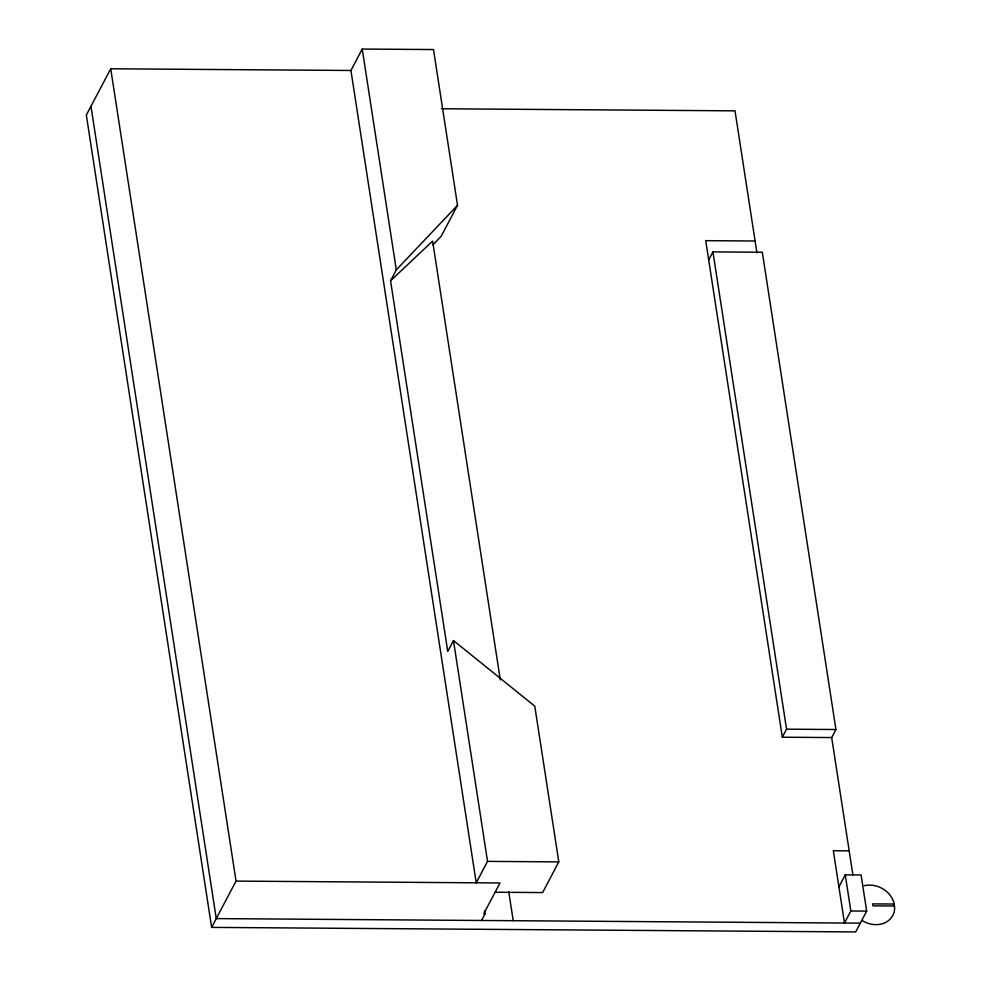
<?xml version="1.0" encoding="UTF-8"?>
<svg xmlns="http://www.w3.org/2000/svg" width="981" height="981" viewBox="0 0 981 981"><rect width="100%" height="100%" fill="white"/><g stroke="black" fill="none" stroke-linecap="round" stroke-linejoin="round"><path stroke-width="1.47" d="M432.977 244.833L441.34 236.004L457.526 205.311L433.504 49.553L362.234 49.05L350.928 70.473L110.73 68.78L86.328 115.059L211.638 927.388L855.69 931.95L866.677 911.104L861.097 874.954L845.266 874.844L838.914 886.898M495.111 892.232L542.628 892.575L558.802 861.882L534.78 706.148L453.48 640.568L447.741 651.445L390.561 280.774L396.299 269.885L457.526 205.311M211.638 927.388L236.041 881.097L110.73 68.78M708.699 259.94L712.942 251.896L762.311 252.252L835.935 729.521L831.692 737.553L852.894 874.954M453.48 640.568L487.532 861.379L476.239 882.802L350.928 70.473M481.548 920.485L485.08 913.789L484.614 910.76M831.692 737.553L782.323 737.209L786.554 729.177L712.942 251.896M845.266 874.844L850.846 910.993L844.482 923.047L833.335 850.735L849.166 850.846M390.561 280.774L432.621 241.093L500.31 679.931M441.425 108.756L735.014 110.841L756.927 252.865M755.1 241.007L705.719 240.652L782.323 737.209M786.554 729.177L835.935 729.521M487.532 861.379L558.802 861.882M236.041 881.097L499.991 882.974L483.756 913.777L485.08 913.789M894.231 904.041L872.661 903.881L872.967 905.868L894.537 906.015M850.846 910.993L866.677 911.104M860.325 923.158L216.261 918.596L90.963 106.279M508.783 891.962L513.222 920.705M362.234 49.05L396.299 269.885M862.054 920.472A22.612 18.909 27.8 0 0 894.672 907.609L893.875 902.446A22.612 18.909 27.8 0 0 864.261 885.733"/></g></svg>
